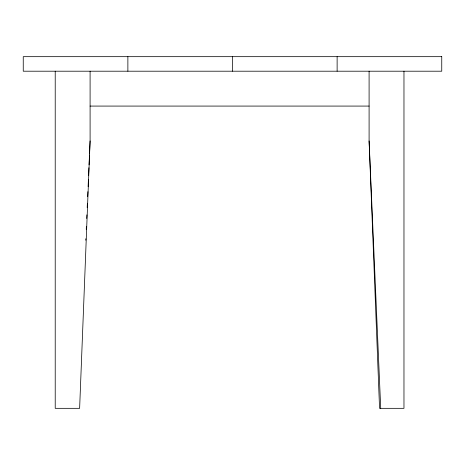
<?xml version="1.0" encoding="UTF-8"?>
<svg xmlns="http://www.w3.org/2000/svg" width="465" height="465" viewBox="0 0 465 465"><rect width="100%" height="100%" fill="white"/><g stroke="black" fill="none" stroke-linecap="round" stroke-linejoin="round"><path stroke-width="0.7" d="M90.094 71.203L90.094 140.953L79.631 408.328L55.219 408.328L55.219 71.203M85.775 240.225L85.839 238.772M86.252 229.355L86.374 226.455M86.722 218.486L86.879 214.859M87.193 207.617L87.385 203.269M87.67 196.747L87.891 191.673M88.112 186.605L88.426 179.356M88.583 175.735L88.925 167.76M89.053 164.866L89.466 155.444M89.524 153.996L90.094 140.953M90.059 106.078L369.129 106.078M369.094 71.203L369.094 140.953L380.719 408.328M369.094 140.953L379.556 408.328L403.969 408.328L403.969 71.203M337.125 56.672L337.125 71.203M232.5 56.672L232.5 71.203M127.875 56.672L127.875 71.203M441.75 56.672L23.25 56.672L23.25 71.203L441.75 71.203L441.75 56.672"/></g></svg>
